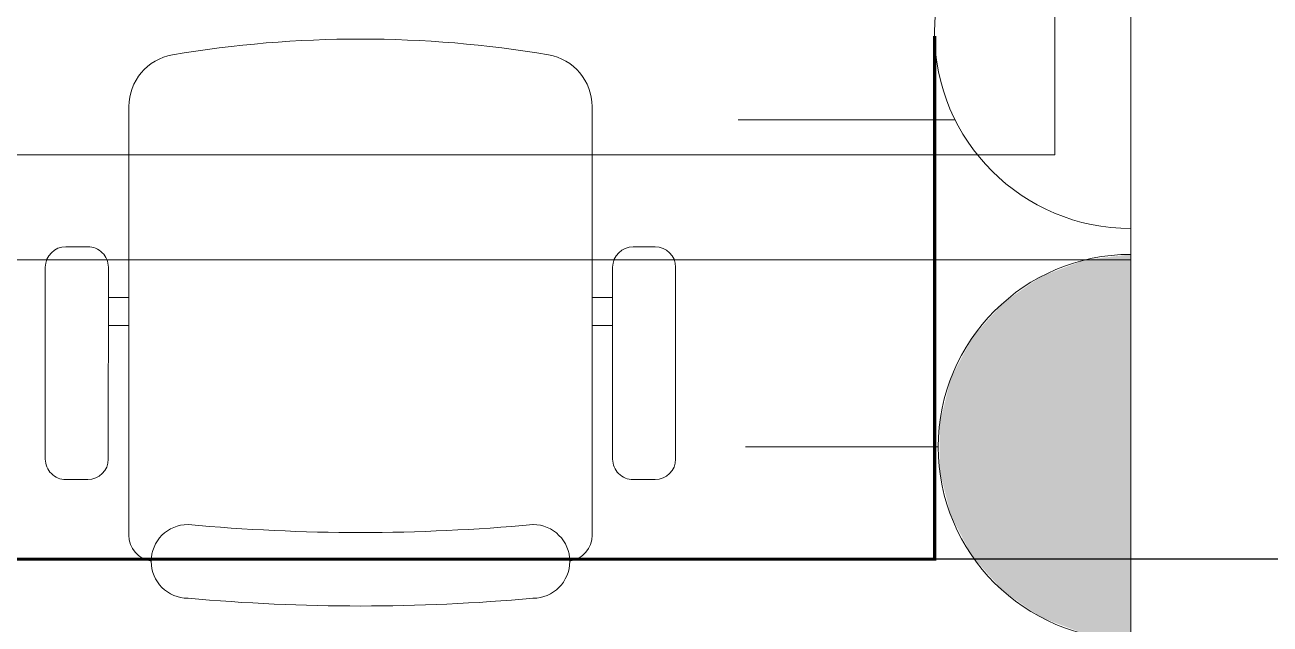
# Model space of a CAD drawing. Header units: metres. Extents: x 75097 to 220695, y -1557923 to -1361206.
# Drawn here: x 105147 to 106333, y -1440900 to -1440329 of the extents above; entities that cross this region are included whole.
import ezdxf

# ---------------------------------------------------------------- set-up
doc = ezdxf.new("R2010")
doc.units = ezdxf.units.M
doc.layers.get('0').update_dxf_attribs({"lineweight": 0})
doc.layers.add('A-100 - Copy$0$axes', color=8, linetype='Continuous')
for name, color, linetype, lineweight in [('A-100 - Copy$0$Medical Equipment and Furniture', 8, 'Continuous', 0), ('A-100 - Copy$0$NEW', 8, 'Continuous', 5), ('A-100 - Copy$0$Walls', 8, 'Continuous', 0)]:
    doc.layers.add(name, color=color, linetype=linetype, lineweight=lineweight)
doc.layers.add('E-POWR', color=7, linetype='Continuous', lineweight=9, true_color=0x4e7e3e)
doc.layers.add('E-PW', color=7, linetype='Continuous', lineweight=9, true_color=0x4e7e3e)

# ---------------------------------------------------------------- blocks, each defined once
blk = doc.blocks.new('GI-041_dwg_E-SKT2-3902840-GI-041')
at = {"layer": 'E-POWR'}
blk.add_line((0.1982, 0), (-0.1982, 0), dxfattribs=at)
at = {"layer": 'E-PW'}
for p, q in [((-0.0879, 0.1765), (-0.0879, 0.3944)), ((0.0878, 0.1766), (0.0878, 0.3944)), ((-0.1466, 0), (0.1466, 0))]:
    blk.add_line(p, q, dxfattribs=at)
blk.add_arc((0, 0), 0.1972, 0.0142, 180.0142, dxfattribs=at)
blk = doc.blocks.new('GI-041_dwg_UPS-E-SKT1-3902843-GI-041')
at = {"layer": 'E-POWR'}
blk.add_hatch(color=256, dxfattribs=at).paths.add_polyline_path([(-0.1987, -0.0005), (0.1987, -0.0005), (0.1929, 0.0471), (0.176, 0.0919), (0.1487, 0.1313), (0.1129, 0.1631), (0.0705, 0.1853), (0.024, 0.1968), (-0.024, 0.1968), (-0.0705, 0.1853), (-0.1129, 0.1631), (-0.1487, 0.1313), (-0.176, 0.0919), (-0.1929, 0.0471)], flags=0)
for p, q in [((0, 0.1983), (0, 0.397)), ((-0.1987, -0.0005), (0.1987, -0.0005)), ((-0.1473, -0.0005), (0.1473, -0.0005))]:
    blk.add_line(p, q, dxfattribs=at)
blk.add_arc((0, -0.0005), 0.1987, 360, 180, dxfattribs=at)
blk = doc.blocks.new('*X81')
for p, q in [((5, 3), (5, 3)), ((5, 3), (5, 3)), ((5, 3), (5, 3)), ((5, 3), (5, 3)), ((5, 3), (5, 3)), ((5, 3), (5, 3)), ((5, 3), (5, 3)), ((5, 3), (5, 3)), ((5, 3), (5, 3)), ((5, 3), (5, 3)), ((5, 3), (5, 3)), ((5, 3), (5, 3)), ((5, 3), (5, 3)), ((5, 3), (5, 3)), ((5, 3), (5, 3)), ((5, 3), (5, 3)), ((5, 3), (5, 3)), ((5, 3), (5, 3)), ((5, 3), (5, 3)), ((5, 3), (5, 3)), ((5, 3), (5, 3)), ((5, 3), (5, 3)), ((5, 3), (5, 3)), ((5, 3), (5, 3)), ((5, 3), (5, 3)), ((5, 3), (5, 3)), ((5, 3), (5, 3)), ((5, 3), (5, 3)), ((5, 3), (5, 3)), ((5, 3), (5, 3)), ((5, 3), (5, 3)), ((5, 3), (5, 3)), ((5, 3), (5, 3)), ((5, 3), (5, 3)), ((5, 3), (5, 3)), ((5, 3), (5, 3)), ((5, 3), (5, 3)), ((5, 3), (5, 3)), ((5, 3), (5, 3)), ((5, 3), (5, 3)), ((5, 3), (5, 3)), ((5, 3), (5, 3)), ((5, 3), (5, 3)), ((5, 3), (5, 3)), ((5, 3), (5, 3)), ((5, 3), (5, 3)), ((5, 3), (5, 3)), ((5, 3), (5, 3)), ((5, 3), (5, 3)), ((5, 3), (5, 3)), ((5, 3), (5, 3)), ((5, 3), (5, 3)), ((5, 3), (5, 3)), ((5, 3), (5, 3)), ((5, 3), (5, 3)), ((5, 3), (5, 3)), ((5, 3), (5, 3)), ((5, 3), (5, 3)), ((5, 3), (5, 3)), ((5, 3), (5, 3)), ((5, 3), (5, 3)), ((5, 3), (5, 3)), ((5, 3), (5, 3)), ((5, 3), (5, 3)), ((5, 3), (5, 3)), ((5, 3), (5, 3)), ((6, 3), (5, 3)), ((5, 3), (5, 3)), ((6, 3), (5, 3)), ((5, 3), (5, 3)), ((6, 3), (5, 3)), ((5, 3), (5, 3)), ((6, 3), (5, 3)), ((5, 3), (5, 3)), ((5, 3), (5, 3)), ((5, 3), (5, 3)), ((5, 3), (5, 3)), ((5, 3), (5, 3)), ((5, 3), (5, 3)), ((5, 3), (5, 3)), ((5, 3), (5, 3)), ((5, 3), (5, 3)), ((5, 3), (5, 3)), ((5, 3), (5, 3)), ((5, 3), (5, 3)), ((5, 3), (5, 3)), ((5, 3), (5, 3)), ((5, 3), (5, 3)), ((5, 3), (5, 3)), ((5, 3), (5, 3)), ((5, 3), (5, 3)), ((5, 3), (5, 3)), ((5, 3), (5, 3)), ((5, 3), (5, 3)), ((5, 3), (5, 3)), ((5, 3), (5, 3)), ((6, 3), (6, 3)), ((6, 3), (6, 3)), ((6, 3), (6, 3)), ((6, 3), (6, 3)), ((6, 3), (6, 3)), ((6, 3), (6, 3)), ((6, 3), (6, 3)), ((6, 3), (6, 3)), ((6, 3), (6, 3)), ((6, 3), (6, 3)), ((6, 3), (6, 3)), ((6, 3), (6, 3)), ((6, 3), (6, 3)), ((6, 3), (6, 3)), ((6, 3), (6, 3)), ((6, 3), (6, 3)), ((6, 3), (6, 3)), ((6, 3), (6, 3)), ((6, 3), (6, 3)), ((6, 3), (6, 3)), ((6, 3), (6, 3)), ((6, 3), (6, 3)), ((6, 3), (6, 3)), ((6, 3), (6, 3)), ((6, 3), (6, 3)), ((6, 3), (6, 3)), ((6, 3), (6, 3)), ((6, 3), (6, 3)), ((6, 3), (6, 3)), ((6, 3), (6, 3)), ((6, 3), (6, 3)), ((6, 3), (6, 3)), ((6, 3), (6, 3)), ((6, 3), (6, 3)), ((6, 3), (6, 3)), ((6, 3), (6, 3)), ((6, 3), (6, 3)), ((6, 3), (6, 3)), ((6, 3), (6, 3)), ((6, 3), (6, 3)), ((6, 3), (6, 3)), ((6, 3), (6, 3)), ((6, 3), (6, 3)), ((6, 3), (6, 3)), ((6, 3), (6, 3)), ((6, 3), (6, 3)), ((6, 3), (6, 3)), ((6, 3), (6, 3)), ((6, 3), (6, 3)), ((6, 3), (6, 3)), ((6, 3), (6, 3)), ((6, 3), (6, 3)), ((6, 3), (6, 3)), ((6, 3), (6, 3)), ((6, 3), (6, 3)), ((6, 3), (6, 3)), ((6, 3), (6, 3)), ((6, 3), (6, 3)), ((6, 3), (6, 3)), ((6, 3), (6, 3)), ((6, 3), (6, 3)), ((6, 3), (6, 3)), ((6, 3), (6, 3)), ((6, 3), (6, 3)), ((6, 3), (6, 3)), ((6, 3), (6, 3)), ((6, 3), (6, 3)), ((6, 3), (6, 3)), ((6, 3), (6, 3)), ((6, 3), (6, 3)), ((6, 3), (6, 3)), ((6, 3), (6, 3)), ((6, 3), (6, 3)), ((6, 3), (6, 3)), ((6, 3), (6, 3)), ((6, 3), (6, 3)), ((6, 3), (6, 3)), ((6, 3), (6, 3)), ((6, 3), (6, 3)), ((6, 3), (6, 3)), ((6, 3), (6, 3)), ((6, 3), (6, 3)), ((6, 3), (6, 3)), ((6, 3), (6, 3)), ((6, 3), (6, 3)), ((6, 3), (6, 3)), ((6, 3), (6, 3)), ((6, 3), (6, 3)), ((6, 3), (6, 3)), ((6, 3), (6, 3)), ((6, 3), (6, 3)), ((6, 3), (6, 3)), ((6, 3), (6, 3)), ((6, 3), (6, 3)), ((6, 3), (6, 3)), ((6, 3), (6, 3)), ((6, 3), (6, 3)), ((6, 3), (6, 3)), ((6, 3), (6, 3)), ((6, 3), (6, 3)), ((6, 3), (6, 3)), ((6, 3), (6, 3)), ((6, 3), (6, 3)), ((6, 3), (6, 3)), ((6, 3), (6, 3)), ((6, 3), (6, 3)), ((6, 3), (6, 3)), ((6, 3), (6, 3)), ((6, 3), (6, 3)), ((6, 3), (6, 3)), ((6, 3), (6, 3)), ((6, 3), (6, 3)), ((6, 3), (6, 3)), ((6, 3), (6, 3)), ((6, 3), (6, 3)), ((6, 3), (6, 3)), ((6, 3), (6, 3)), ((6, 3), (6, 3)), ((6, 3), (6, 3)), ((6, 3), (6, 3)), ((6, 3), (6, 3)), ((6, 3), (6, 3)), ((6, 3), (6, 3)), ((6, 3), (6, 3)), ((6, 3), (6, 3)), ((6, 3), (6, 3)), ((6, 3), (6, 3)), ((6, 3), (6, 3)), ((6, 3), (6, 3)), ((6, 3), (6, 3)), ((6, 3), (6, 3)), ((6, 3), (6, 3)), ((6, 3), (6, 3)), ((6, 3), (6, 3)), ((6, 3), (6, 3)), ((6, 3), (6, 3)), ((6, 3), (6, 3)), ((6, 3), (6, 3)), ((6, 3), (6, 3)), ((6, 3), (6, 3)), ((6, 3), (6, 3)), ((6, 3), (6, 3)), ((6, 3), (6, 3)), ((6, 3), (6, 3)), ((6, 3), (6, 3)), ((6, 3), (6, 3)), ((6, 3), (6, 3)), ((6, 3), (6, 3)), ((6, 3), (6, 3)), ((6, 3), (6, 3)), ((6, 3), (6, 3)), ((6, 3), (6, 3)), ((6, 3), (6, 3)), ((6, 3), (6, 3)), ((6, 3), (6, 3)), ((6, 3), (6, 3)), ((6, 3), (6, 3)), ((6, 3), (6, 3)), ((6, 3), (6, 3)), ((6, 3), (6, 3)), ((6, 3), (6, 3)), ((6, 3), (6, 3)), ((6, 3), (6, 3)), ((6, 3), (6, 3)), ((6, 3), (6, 3)), ((6, 3), (6, 3)), ((6, 3), (6, 3)), ((6, 3), (6, 3)), ((6, 3), (6, 3)), ((6, 3), (6, 3)), ((6, 3), (6, 3)), ((6, 3), (6, 3)), ((6, 3), (6, 3)), ((6, 3), (6, 3)), ((6, 3), (6, 3)), ((6, 3), (6, 3)), ((6, 3), (6, 3)), ((6, 3), (6, 3)), ((6, 3), (6, 3)), ((6, 3), (6, 3)), ((6, 3), (6, 3)), ((6, 3), (6, 3)), ((6, 3), (6, 3)), ((6, 3), (6, 3)), ((6, 3), (6, 3)), ((6, 3), (6, 3)), ((6, 3), (6, 3)), ((6, 3), (6, 3)), ((6, 3), (6, 3)), ((6, 3), (6, 3)), ((6, 3), (6, 3)), ((6, 3), (6, 3)), ((6, 3), (6, 3)), ((6, 3), (6, 3)), ((6, 3), (6, 3)), ((6, 3), (6, 3)), ((6, 3), (6, 3)), ((6, 3), (6, 3)), ((6, 3), (6, 3)), ((6, 3), (6, 3)), ((6, 3), (6, 3)), ((6, 3), (6, 3)), ((6, 3), (6, 3)), ((6, 3), (6, 3)), ((6, 3), (5, 3)), ((6, 3), (5, 3)), ((6, 3), (5, 3)), ((6, 3), (5, 3)), ((6, 3), (5, 3)), ((6, 3), (6, 3)), ((6, 3), (6, 3)), ((6, 3), (6, 3)), ((6, 3), (6, 3)), ((6, 3), (6, 3)), ((6, 3), (6, 3)), ((6, 3), (6, 3)), ((6, 3), (6, 3)), ((6, 3), (6, 3)), ((6, 3), (6, 3)), ((6, 3), (6, 3)), ((6, 3), (6, 3)), ((6, 3), (6, 3)), ((6, 3), (6, 3)), ((6, 3), (6, 3)), ((6, 3), (6, 3)), ((6, 3), (6, 3)), ((6, 3), (6, 3)), ((6, 3), (6, 3)), ((6, 3), (6, 3)), ((6, 3), (6, 3)), ((6, 3), (6, 3)), ((6, 3), (6, 3)), ((6, 3), (6, 3)), ((6, 3), (6, 3)), ((6, 3), (6, 3)), ((6, 3), (6, 3)), ((6, 3), (6, 3)), ((6, 3), (6, 3)), ((6, 3), (6, 3)), ((6, 3), (6, 3)), ((6, 3), (6, 3)), ((6, 3), (6, 3)), ((6, 3), (6, 3)), ((6, 3), (6, 3)), ((6, 3), (6, 3)), ((6, 3), (6, 3)), ((6, 3), (6, 3)), ((6, 3), (6, 3)), ((6, 3), (6, 3)), ((6, 3), (6, 3)), ((6, 3), (6, 3)), ((6, 3), (6, 3)), ((6, 3), (6, 3)), ((6, 3), (6, 3)), ((6, 3), (6, 3)), ((6, 3), (6, 3)), ((6, 3), (6, 3)), ((6, 3), (6, 3)), ((6, 3), (6, 3)), ((6, 3), (6, 3)), ((6, 3), (6, 3)), ((6, 3), (6, 3)), ((6, 3), (6, 3)), ((6, 3), (6, 3)), ((6, 3), (6, 3)), ((6, 3), (6, 3)), ((6, 3), (6, 3)), ((6, 3), (6, 3)), ((6, 3), (6, 3)), ((6, 3), (6, 3)), ((6, 3), (6, 3)), ((6, 3), (6, 3)), ((6, 3), (6, 3)), ((6, 3), (6, 3)), ((6, 3), (6, 3)), ((6, 3), (6, 3)), ((6, 3), (6, 3)), ((6, 3), (6, 3)), ((6, 3), (6, 3)), ((6, 3), (6, 3)), ((6, 3), (6, 3)), ((6, 3), (6, 3)), ((6, 3), (6, 3)), ((6, 3), (6, 3)), ((6, 3), (6, 3)), ((6, 3), (6, 3)), ((6, 3), (6, 3)), ((6, 3), (6, 3)), ((6, 3), (6, 3)), ((6, 3), (6, 3)), ((6, 3), (6, 3)), ((6, 3), (6, 3)), ((6, 3), (6, 3)), ((6, 3), (6, 3)), ((6, 3), (6, 3)), ((6, 3), (6, 3)), ((6, 3), (6, 3)), ((6, 3), (6, 3)), ((6, 3), (6, 3)), ((6, 3), (6, 3)), ((6, 3), (6, 3)), ((6, 3), (6, 3)), ((6, 3), (6, 3)), ((6, 3), (6, 3)), ((6, 3), (6, 3)), ((6, 3), (6, 3)), ((6, 3), (6, 3)), ((6, 3), (6, 3)), ((6, 3), (6, 3)), ((6, 3), (6, 3)), ((6, 3), (6, 3)), ((6, 3), (6, 3)), ((6, 3), (6, 3)), ((6, 3), (6, 3)), ((6, 3), (6, 3)), ((6, 3), (6, 3)), ((6, 3), (6, 3)), ((6, 3), (6, 3)), ((6, 3), (6, 3)), ((6, 3), (6, 3)), ((6, 3), (6, 3)), ((6, 3), (6, 3)), ((6, 3), (6, 3)), ((6, 3), (6, 3)), ((6, 3), (6, 3)), ((6, 3), (6, 3)), ((6, 3), (6, 3)), ((6, 3), (6, 3)), ((6, 3), (6, 3)), ((6, 3), (6, 3)), ((6, 3), (6, 3)), ((6, 3), (6, 3)), ((6, 3), (6, 3)), ((6, 3), (6, 3)), ((6, 3), (6, 3)), ((6, 3), (6, 3)), ((6, 3), (6, 3)), ((6, 3), (6, 3)), ((6, 3), (6, 3)), ((6, 3), (6, 3)), ((6, 3), (6, 3)), ((6, 3), (6, 3)), ((6, 3), (6, 3)), ((6, 3), (6, 3)), ((6, 3), (6, 3)), ((6, 3), (6, 3)), ((6, 3), (6, 3)), ((6, 3), (6, 3)), ((6, 3), (6, 3)), ((6, 3), (6, 3)), ((6, 3), (6, 3)), ((6, 3), (6, 3)), ((6, 3), (6, 3)), ((6, 3), (6, 3)), ((6, 3), (6, 3)), ((6, 3), (6, 3)), ((6, 3), (6, 3)), ((6, 3), (6, 3)), ((6, 3), (6, 3)), ((6, 3), (6, 3)), ((6, 3), (6, 3)), ((6, 3), (6, 3)), ((6, 3), (6, 3)), ((6, 3), (6, 3)), ((6, 3), (6, 3)), ((6, 3), (6, 3)), ((6, 3), (6, 3)), ((6, 3), (6, 3)), ((6, 3), (6, 3)), ((6, 3), (6, 3)), ((6, 3), (6, 3)), ((6, 3), (6, 3)), ((6, 3), (6, 3)), ((6, 3), (6, 3)), ((6, 3), (6, 3)), ((6, 3), (6, 3)), ((6, 3), (6, 3)), ((6, 3), (6, 3)), ((6, 3), (6, 3)), ((6, 3), (6, 3)), ((6, 3), (6, 3)), ((6, 3), (6, 3)), ((6, 3), (6, 3)), ((6, 3), (6, 3)), ((6, 3), (6, 3)), ((6, 3), (6, 3)), ((6, 3), (6, 3)), ((6, 3), (6, 3)), ((6, 3), (6, 3)), ((6, 3), (6, 3)), ((6, 3), (6, 3)), ((6, 3), (6, 3)), ((6, 3), (6, 3)), ((6, 3), (6, 3)), ((6, 3), (6, 3)), ((6, 3), (6, 3)), ((6, 3), (6, 3)), ((6, 3), (6, 3)), ((6, 3), (6, 3)), ((6, 3), (6, 3)), ((6, 3), (6, 3)), ((6, 3), (6, 3)), ((6, 3), (6, 3)), ((6, 3), (6, 3)), ((6, 3), (6, 3)), ((6, 3), (6, 3)), ((6, 3), (6, 3)), ((6, 3), (6, 3)), ((6, 3), (6, 3)), ((6, 3), (6, 3)), ((6, 3), (6, 3)), ((6, 3), (6, 3)), ((6, 3), (6, 3)), ((6, 3), (6, 3)), ((6, 3), (6, 3)), ((6, 3), (6, 3)), ((6, 3), (6, 3)), ((6, 3), (6, 3)), ((6, 3), (6, 3)), ((6, 3), (6, 3)), ((6, 3), (6, 3)), ((6, 3), (6, 3)), ((6, 3), (6, 3)), ((6, 3), (6, 3)), ((6, 3), (6, 3)), ((6, 3), (6, 3)), ((6, 3), (6, 3)), ((6, 3), (6, 3)), ((6, 3), (6, 3)), ((6, 3), (6, 3)), ((6, 3), (6, 3)), ((6, 3), (6, 3)), ((6, 3), (6, 3)), ((6, 3), (6, 3)), ((6, 3), (6, 3)), ((6, 3), (6, 3)), ((6, 3), (6, 3)), ((6, 3), (6, 3)), ((6, 3), (6, 3)), ((6, 3), (6, 3)), ((6, 3), (6, 3)), ((6, 3), (6, 3)), ((6, 3), (6, 3)), ((6, 3), (6, 3)), ((6, 3), (6, 3)), ((6, 3), (6, 3)), ((6, 3), (6, 3)), ((6, 3), (6, 3)), ((6, 3), (6, 3)), ((6, 3), (6, 3)), ((6, 3), (6, 3)), ((6, 3), (6, 3)), ((6, 3), (6, 3)), ((6, 3), (6, 3)), ((6, 3), (6, 3)), ((6, 3), (6, 3)), ((6, 3), (6, 3)), ((6, 3), (6, 3)), ((6, 3), (6, 3)), ((6, 3), (6, 3)), ((6, 3), (6, 3)), ((6, 3), (6, 3)), ((6, 3), (6, 3)), ((6, 3), (6, 3)), ((6, 3), (6, 3)), ((6, 3), (6, 3)), ((6, 3), (6, 3)), ((6, 3), (6, 3)), ((6, 3), (6, 3)), ((6, 3), (6, 3)), ((6, 3), (6, 3)), ((6, 3), (6, 3)), ((6, 3), (6, 3)), ((6, 3), (6, 3)), ((6, 3), (6, 3)), ((6, 3), (6, 3)), ((6, 3), (6, 3)), ((6, 3), (6, 3)), ((6, 3), (6, 3)), ((6, 3), (6, 3)), ((6, 3), (6, 3)), ((6, 3), (6, 3)), ((6, 3), (6, 3)), ((6, 3), (6, 3)), ((6, 3), (6, 3)), ((6, 3), (6, 3)), ((6, 3), (6, 3)), ((6, 3), (6, 3)), ((6, 3), (6, 3)), ((6, 3), (6, 3)), ((6, 3), (6, 3)), ((6, 3), (6, 3)), ((6, 3), (6, 3)), ((6, 3), (6, 3)), ((6, 3), (6, 3)), ((6, 3), (6, 3)), ((6, 3), (6, 3)), ((6, 3), (6, 3)), ((6, 3), (6, 3)), ((6, 3), (6, 3)), ((6, 3), (6, 3)), ((6, 3), (6, 3)), ((6, 3), (6, 3)), ((6, 3), (6, 3)), ((6, 3), (6, 3)), ((6, 3), (6, 3)), ((6, 3), (6, 3)), ((6, 3), (6, 3)), ((6, 3), (6, 3)), ((6, 3), (6, 3)), ((6, 3), (6, 3)), ((6, 3), (6, 3)), ((6, 3), (6, 3)), ((6, 3), (6, 3)), ((6, 3), (6, 3)), ((6, 3), (6, 3)), ((6, 3), (6, 3)), ((6, 3), (6, 3)), ((6, 3), (6, 3)), ((6, 3), (6, 3)), ((6, 3), (6, 3)), ((6, 3), (6, 3)), ((6, 3), (6, 3)), ((6, 3), (6, 3)), ((6, 3), (6, 3)), ((6, 3), (6, 3))]:
    blk.add_line(p, q)
blk = doc.blocks.new('*X82')
for p, q in [((13, 1), (13, 1)), ((13, 1), (13, 1)), ((13, 1), (13, 1)), ((13, 1), (13, 1)), ((13, 1), (13, 1)), ((13, 1), (13, 1)), ((13, 1), (13, 1)), ((13, 1), (13, 1)), ((13, 1), (13, 1)), ((13, 1), (13, 1)), ((13, 1), (13, 1)), ((13, 1), (13, 1)), ((13, 1), (13, 1)), ((13, 1), (13, 1)), ((13, 1), (13, 1)), ((13, 1), (14, 1)), ((13, 1), (14, 1)), ((13, 1), (14, 1)), ((13, 1), (13, 1)), ((13, 1), (13, 1)), ((13, 1), (13, 1)), ((13, 1), (13, 1)), ((13, 1), (13, 1)), ((13, 1), (13, 1)), ((13, 1), (13, 1)), ((13, 1), (13, 1)), ((13, 1), (13, 1)), ((13, 1), (13, 1)), ((13, 1), (13, 1)), ((13, 1), (13, 1)), ((13, 1), (13, 1)), ((13, 1), (13, 1)), ((13, 1), (13, 1)), ((13, 1), (13, 1)), ((13, 1), (13, 1)), ((13, 1), (13, 1)), ((13, 1), (13, 1)), ((13, 1), (13, 1)), ((13, 1), (13, 1)), ((13, 1), (13, 1)), ((13, 1), (13, 1)), ((13, 1), (13, 1)), ((13, 1), (13, 1)), ((13, 1), (13, 1)), ((13, 1), (13, 1)), ((13, 1), (13, 1)), ((13, 1), (13, 1)), ((13, 1), (13, 1)), ((13, 1), (13, 1)), ((13, 1), (13, 1)), ((13, 1), (13, 1)), ((13, 1), (13, 1)), ((13, 1), (13, 1)), ((13, 1), (13, 1)), ((13, 1), (13, 1)), ((13, 1), (13, 1)), ((13, 1), (13, 1)), ((13, 1), (13, 1)), ((13, 1), (13, 1)), ((13, 1), (13, 1)), ((13, 1), (13, 1)), ((13, 1), (13, 1)), ((13, 1), (13, 1)), ((13, 1), (13, 1)), ((13, 1), (13, 1)), ((13, 1), (13, 1)), ((13, 1), (13, 1)), ((13, 1), (13, 1)), ((13, 1), (13, 1)), ((13, 1), (13, 1)), ((13, 1), (13, 1)), ((13, 1), (13, 1)), ((13, 1), (13, 1)), ((13, 1), (13, 1)), ((13, 1), (13, 1)), ((13, 1), (13, 1)), ((13, 1), (13, 1)), ((13, 1), (13, 1)), ((13, 1), (13, 1)), ((13, 1), (13, 1)), ((13, 1), (13, 1)), ((13, 1), (13, 1)), ((13, 1), (13, 1)), ((13, 1), (13, 1)), ((13, 1), (13, 1)), ((13, 1), (13, 1)), ((13, 1), (13, 1)), ((13, 1), (13, 1)), ((13, 1), (13, 1)), ((13, 1), (13, 1)), ((13, 1), (13, 1)), ((13, 1), (13, 1)), ((13, 1), (13, 1)), ((13, 1), (13, 1)), ((13, 1), (13, 1)), ((13, 1), (13, 1)), ((13, 1), (13, 1)), ((13, 1), (13, 1)), ((13, 1), (13, 1)), ((13, 1), (13, 1)), ((13, 1), (13, 1)), ((13, 1), (13, 1)), ((13, 1), (13, 1)), ((13, 1), (13, 1)), ((13, 1), (13, 1)), ((13, 1), (13, 1)), ((13, 1), (13, 1)), ((13, 1), (13, 1)), ((13, 1), (13, 1)), ((13, 1), (13, 1)), ((13, 1), (13, 1)), ((13, 1), (13, 1)), ((13, 1), (13, 1)), ((13, 1), (13, 1)), ((13, 1), (13, 1)), ((13, 1), (13, 1)), ((13, 1), (13, 1)), ((13, 1), (13, 1)), ((13, 1), (13, 1)), ((13, 1), (13, 1)), ((13, 1), (13, 1)), ((13, 1), (13, 1)), ((13, 1), (13, 1)), ((13, 1), (14, 1)), ((13, 0), (13, 0)), ((13, 0), (13, 0)), ((13, 0), (13, 0)), ((13, 0), (13, 0)), ((13, 0), (13, 0)), ((13, 0), (13, 0)), ((13, 0), (13, 0)), ((13, 0), (13, 0)), ((13, 0), (13, 0)), ((13, 0), (13, 0)), ((13, 0), (13, 0)), ((13, 0), (13, 0)), ((13, 0), (13, 0)), ((13, 0), (13, 0)), ((13, 0), (13, 0)), ((13, 0), (13, 0)), ((13, 0), (13, 0)), ((13, 0), (13, 0)), ((13, 0), (13, 0)), ((13, 0), (13, 0)), ((13, 0), (13, 0)), ((13, 0), (13, 0)), ((13, 0), (13, 0)), ((13, 0), (13, 0)), ((13, 0), (13, 0)), ((13, 0), (13, 0)), ((13, 0), (13, 0)), ((13, 0), (13, 0)), ((13, 0), (13, 0)), ((13, 0), (13, 0)), ((13, 0), (13, 0)), ((13, 0), (13, 0)), ((13, 0), (13, 0)), ((13, 0), (13, 0)), ((13, 0), (13, 0)), ((13, 0), (13, 0)), ((13, 0), (13, 0)), ((13, 0), (13, 0)), ((13, 0), (13, 0)), ((13, 0), (13, 0)), ((13, 0), (13, 0)), ((13, 0), (13, 0)), ((13, 0), (13, 0)), ((13, 0), (13, 0)), ((13, 0), (13, 0)), ((13, 0), (13, 0)), ((13, 0), (13, 0)), ((13, 0), (13, 0)), ((13, 0), (14, 0)), ((13, 0), (14, 0)), ((13, 0), (13, 0)), ((13, 0), (14, 0)), ((14, 1), (14, 1)), ((14, 1), (14, 1)), ((14, 1), (14, 1)), ((14, 1), (14, 1)), ((14, 1), (14, 1)), ((14, 1), (14, 1)), ((14, 1), (14, 1)), ((14, 1), (14, 1)), ((14, 1), (14, 1)), ((14, 1), (14, 1)), ((14, 1), (14, 1)), ((14, 1), (14, 1)), ((14, 1), (14, 1)), ((14, 1), (14, 1)), ((14, 1), (14, 1)), ((14, 1), (14, 1)), ((14, 1), (14, 1)), ((14, 1), (14, 1)), ((14, 1), (14, 1)), ((14, 1), (14, 1)), ((14, 1), (14, 1)), ((14, 1), (14, 1)), ((14, 1), (14, 1)), ((14, 1), (14, 1)), ((14, 1), (14, 1)), ((14, 1), (14, 1)), ((14, 1), (14, 1)), ((14, 1), (14, 1)), ((14, 1), (14, 1)), ((14, 1), (14, 1)), ((14, 1), (14, 1)), ((14, 1), (14, 1)), ((14, 1), (14, 1)), ((14, 1), (14, 1)), ((14, 1), (14, 1)), ((14, 1), (14, 1)), ((14, 1), (14, 1)), ((14, 1), (14, 1)), ((14, 1), (14, 1)), ((14, 1), (14, 1)), ((14, 1), (14, 1)), ((14, 1), (14, 1)), ((14, 1), (14, 1)), ((14, 1), (14, 1)), ((14, 1), (14, 1)), ((14, 1), (14, 1)), ((14, 1), (14, 1)), ((14, 1), (14, 1)), ((14, 1), (14, 1)), ((14, 1), (14, 1)), ((14, 1), (14, 1)), ((14, 1), (14, 1)), ((14, 1), (14, 1)), ((14, 1), (14, 1)), ((14, 1), (14, 1)), ((14, 1), (14, 1)), ((14, 1), (14, 1)), ((14, 1), (14, 1)), ((14, 1), (14, 1)), ((14, 1), (14, 1)), ((14, 1), (14, 1)), ((14, 1), (14, 1)), ((14, 1), (14, 1)), ((14, 1), (14, 1)), ((14, 1), (14, 1)), ((14, 1), (14, 1)), ((14, 1), (14, 1)), ((14, 1), (14, 1)), ((14, 1), (14, 1)), ((14, 1), (14, 1)), ((14, 1), (14, 1)), ((14, 1), (14, 1)), ((14, 1), (14, 1)), ((14, 1), (14, 1)), ((14, 1), (14, 1)), ((14, 1), (14, 1)), ((14, 1), (14, 1)), ((14, 1), (14, 1)), ((14, 1), (14, 1)), ((14, 1), (14, 1)), ((14, 1), (14, 1)), ((14, 1), (14, 1)), ((14, 1), (14, 1)), ((14, 1), (14, 1)), ((14, 1), (14, 1)), ((14, 1), (14, 1)), ((14, 1), (14, 1)), ((14, 1), (14, 1)), ((14, 1), (14, 1)), ((14, 1), (14, 1)), ((14, 1), (14, 1)), ((14, 1), (14, 1)), ((14, 1), (14, 1)), ((14, 1), (14, 1)), ((14, 0), (14, 0)), ((14, 0), (14, 0)), ((14, 0), (14, 0)), ((14, 0), (14, 0)), ((14, 0), (14, 0)), ((14, 0), (14, 0)), ((14, 0), (14, 0)), ((14, 0), (14, 0)), ((14, 0), (14, 0)), ((14, 0), (14, 0)), ((14, 0), (14, 0)), ((14, 0), (14, 0)), ((14, 0), (14, 0)), ((14, 0), (14, 0)), ((14, 0), (14, 0)), ((14, 0), (14, 0)), ((14, 0), (14, 0)), ((14, 0), (14, 0)), ((14, 0), (14, 0)), ((14, 0), (14, 0)), ((14, 0), (14, 0)), ((14, 0), (14, 0)), ((14, 0), (14, 0)), ((14, 0), (14, 0)), ((14, 0), (14, 0)), ((14, 0), (14, 0)), ((14, 0), (14, 0)), ((14, 0), (14, 0)), ((14, 0), (14, 0)), ((14, 0), (14, 0)), ((14, 0), (14, 0)), ((14, 0), (14, 0)), ((14, 0), (14, 0)), ((14, 0), (14, 0)), ((14, 0), (14, 0)), ((14, 0), (14, 0)), ((14, 0), (14, 0)), ((14, 0), (14, 0)), ((14, 0), (14, 0)), ((14, 0), (14, 0)), ((14, 0), (14, 0)), ((14, 0), (14, 0)), ((14, 0), (14, 0)), ((14, 0), (14, 0)), ((14, 0), (14, 0)), ((14, 0), (14, 0)), ((14, 0), (14, 0)), ((14, 0), (14, 0)), ((13, 0), (13, 0)), ((13, 0), (14, 0)), ((13, 0), (13, 0)), ((13, 0), (14, 0)), ((13, 0), (13, 0)), ((13, 0), (14, 0)), ((13, 0), (13, 0)), ((13, 0), (13, 0)), ((13, 0), (13, 0)), ((13, 0), (13, 0)), ((13, 0), (14, 0)), ((13, 0), (13, 0)), ((13, 0), (14, 0)), ((13, 0), (13, 0)), ((13, 0), (14, 0)), ((13, 0), (13, 0)), ((13, 0), (14, 0)), ((13, 0), (13, 0)), ((13, 0), (14, 0)), ((13, 0), (13, 0)), ((13, 0), (14, 0)), ((13, 0), (13, 0)), ((13, 0), (14, 0)), ((13, 0), (13, 0)), ((13, 0), (13, 0)), ((13, 0), (13, 0)), ((13, 0), (14, 0)), ((13, 0), (13, 0)), ((13, 0), (14, 0)), ((13, 0), (13, 0)), ((13, 0), (14, 0)), ((13, 0), (13, 0)), ((13, 0), (14, 0)), ((13, 0), (13, 0)), ((13, 0), (13, 0)), ((13, 0), (13, 0)), ((13, 0), (13, 0)), ((13, 0), (13, 0)), ((13, 0), (13, 0)), ((13, 0), (13, 0)), ((13, 0), (13, 0)), ((13, 0), (13, 0)), ((13, 0), (13, 0)), ((13, 0), (13, 0)), ((13, 0), (13, 0)), ((13, 0), (13, 0)), ((13, 0), (13, 0)), ((13, 0), (13, 0)), ((13, 0), (13, 0)), ((13, 0), (13, 0)), ((13, 0), (13, 0)), ((13, 0), (13, 0)), ((13, 0), (13, 0)), ((13, 0), (13, 0)), ((13, 0), (13, 0)), ((13, 0), (13, 0)), ((13, 0), (13, 0)), ((13, 0), (13, 0)), ((13, 0), (13, 0)), ((13, 0), (13, 0)), ((13, 0), (13, 0)), ((13, 0), (13, 0)), ((13, 0), (13, 0)), ((13, 0), (13, 0)), ((13, -1), (13, -1)), ((13, -1), (13, -1)), ((13, -1), (13, -1)), ((13, -1), (13, -1)), ((13, -1), (13, -1)), ((13, -1), (14, -1)), ((13, -1), (13, -1)), ((14, 0), (14, 0)), ((14, 0), (14, 0)), ((14, 0), (14, 0)), ((14, 0), (14, 0)), ((14, 0), (14, 0)), ((14, 0), (14, 0)), ((14, 0), (14, 0)), ((14, 0), (14, 0)), ((14, 0), (14, 0)), ((14, 0), (14, 0)), ((14, 0), (14, 0)), ((14, 0), (14, 0)), ((14, 0), (14, 0)), ((14, 0), (14, 0)), ((14, 0), (14, 0)), ((13, 0), (14, 0)), ((14, 0), (14, 0)), ((14, 0), (14, 0)), ((14, 0), (14, 0)), ((14, 0), (14, 0)), ((14, 0), (14, 0)), ((14, 0), (14, 0)), ((14, 0), (14, 0)), ((14, 0), (14, 0)), ((14, 0), (14, 0)), ((14, 0), (14, 0)), ((14, 0), (14, 0)), ((14, 0), (14, 0)), ((14, 0), (14, 0)), ((14, 0), (14, 0)), ((14, 0), (14, 0)), ((14, 0), (14, 0)), ((14, 0), (14, 0)), ((14, 0), (14, 0)), ((14, 0), (14, 0)), ((14, 0), (14, 0)), ((14, 0), (14, 0)), ((14, 0), (14, 0)), ((14, 0), (14, 0)), ((14, 0), (14, 0)), ((14, 0), (14, 0)), ((14, 0), (14, 0)), ((14, 0), (14, 0)), ((14, 0), (14, 0)), ((14, 0), (14, 0)), ((14, 0), (14, 0)), ((14, 0), (14, 0)), ((14, 0), (14, 0)), ((14, 0), (14, 0)), ((14, 0), (14, 0)), ((14, -1), (14, -1)), ((14, -1), (14, -1)), ((14, -1), (14, -1)), ((14, -1), (14, -1)), ((14, -1), (14, -1))]:
    blk.add_line(p, q)
blk = doc.blocks.new('A-100 - Copy$0$GF21018-P')
for p, q in [((-0.2207, 0.4756), (-0.2207, 0.0675)), ((0.2205, 0.4756), (0.2205, 0.0675)), ((-0.2806, 0.3422), (-0.2598, 0.3422)), ((0.2596, 0.3422), (0.2804, 0.3422)), ((-0.3002, 0.3226), (-0.3002, 0.14)), ((-0.2402, 0.3226), (-0.2402, 0.14)), ((0.24, 0.3226), (0.24, 0.14)), ((0.3, 0.3226), (0.3, 0.14)), ((-0.2402, 0.2937), (-0.2207, 0.2937)), ((0.2205, 0.2937), (0.24, 0.2937)), ((-0.2402, 0.2671), (-0.2207, 0.2671)), ((0.2205, 0.2671), (0.24, 0.2671)), ((-0.2806, 0.1204), (-0.2598, 0.1204)), ((0.2596, 0.1204), (0.2804, 0.1204))]:
    blk.add_line(p, q)
for points in [[(0.24, 0.2937), (0.24, 0.2937), (0.24, 0.2937), (0.24, 0.2937), (0.24, 0.2937), (0.24, 0.2937), (0.24, 0.2937), (0.24, 0.2937), (0.24, 0.2937), (0.24, 0.2937), (0.24, 0.2937), (0.24, 0.2937), (0.24, 0.2937), (0.24, 0.2937), (0.24, 0.2937), (0.24, 0.2937), (0.24, 0.2937), (0.24, 0.2937), (0.24, 0.2937), (0.24, 0.2937), (0.24, 0.2937), (0.24, 0.2937), (0.24, 0.2937), (0.24, 0.2937), (0.24, 0.2937), (0.24, 0.2937), (0.24, 0.2937), (0.24, 0.2937), (0.24, 0.2937), (0.24, 0.2937), (0.24, 0.2937), (0.24, 0.2937), (0.24, 0.2937), (0.24, 0.2937), (0.24, 0.2937), (0.24, 0.2937), (0.24, 0.2937), (0.24, 0.2937), (0.24, 0.2937), (0.24, 0.2937), (0.24, 0.2937), (0.24, 0.2937), (0.24, 0.2937), (0.24, 0.2937), (0.24, 0.2937), (0.24, 0.2937), (0.24, 0.2937), (0.24, 0.2937), (0.24, 0.2937), (0.24, 0.2937), (0.24, 0.2937), (0.24, 0.2937), (0.24, 0.2937), (0.24, 0.2937), (0.24, 0.2937), (0.24, 0.2937), (0.24, 0.2937), (0.24, 0.2937), (0.24, 0.2937), (0.24, 0.2937), (0.24, 0.2937), (0.24, 0.2937), (0.24, 0.2937), (0.24, 0.2937), (0.24, 0.2937), (0.24, 0.2937), (0.24, 0.2937), (0.24, 0.2937), (0.24, 0.2937), (0.24, 0.2937), (0.24, 0.2937), (0.24, 0.2937), (0.24, 0.2937), (0.24, 0.2937), (0.24, 0.2937), (0.24, 0.2937), (0.24, 0.2937), (0.24, 0.2937), (0.24, 0.2937), (0.24, 0.2937), (0.24, 0.2937), (0.24, 0.2937), (0.24, 0.2937), (0.24, 0.2937), (0.24, 0.2937), (0.24, 0.2937), (0.24, 0.2937), (0.24, 0.2937), (0.24, 0.2937), (0.24, 0.2937), (0.24, 0.2937), (0.24, 0.2937), (0.24, 0.2937), (0.24, 0.2937), (0.24, 0.2937), (0.24, 0.2937), (0.24, 0.2937), (0.24, 0.2937), (0.24, 0.2937), (0.24, 0.2937), (0.24, 0.2937), (0.24, 0.2937), (0.24, 0.2937), (0.24, 0.2937), (0.24, 0.2937), (0.24, 0.2937), (0.24, 0.2937), (0.24, 0.2937), (0.24, 0.2937), (0.24, 0.2937), (0.24, 0.2937), (0.24, 0.2937), (0.24, 0.2937), (0.24, 0.2937), (0.24, 0.2937), (0.24, 0.2937), (0.24, 0.2937), (0.24, 0.2937), (0.24, 0.2937), (0.24, 0.2937), (0.24, 0.2937), (0.24, 0.2937), (0.24, 0.2937), (0.24, 0.2937), (0.24, 0.2937), (0.24, 0.2937), (0.24, 0.2937), (0.24, 0.2937), (0.24, 0.2937), (0.24, 0.2937), (0.24, 0.2937), (0.24, 0.2937), (0.24, 0.2937), (0.24, 0.2937), (0.24, 0.2937), (0.24, 0.2937), (0.24, 0.2937), (0.24, 0.2937), (0.24, 0.2937), (0.24, 0.2937), (0.24, 0.2937), (0.24, 0.2937), (0.24, 0.2937), (0.24, 0.2937), (0.24, 0.2937), (0.24, 0.2937), (0.24, 0.2937), (0.24, 0.2937), (0.24, 0.2937), (0.24, 0.2937), (0.24, 0.2937), (0.24, 0.2937), (0.24, 0.2937), (0.24, 0.2937), (0.24, 0.2937), (0.24, 0.2937), (0.24, 0.2937), (0.24, 0.2937), (0.24, 0.2937), (0.24, 0.2937), (0.24, 0.2937), (0.24, 0.2937), (0.24, 0.2937), (0.24, 0.2937), (0.24, 0.2937), (0.24, 0.2937), (0.24, 0.2937), (0.24, 0.2937), (0.24, 0.2937), (0.24, 0.2937), (0.24, 0.2937), (0.24, 0.2937), (0.24, 0.2937), (0.24, 0.2937), (0.24, 0.2937), (0.24, 0.2937), (0.24, 0.2937), (0.24, 0.2937), (0.24, 0.2937), (0.24, 0.2937), (0.24, 0.2937), (0.24, 0.2937), (0.24, 0.2937), (0.24, 0.2937), (0.24, 0.2937), (0.24, 0.2937), (0.24, 0.2937), (0.24, 0.2937), (0.24, 0.2937), (0.24, 0.2937), (0.24, 0.2937), (0.24, 0.2937), (0.24, 0.2937), (0.24, 0.2937), (0.24, 0.2937), (0.24, 0.2937), (0.24, 0.2937), (0.24, 0.2937), (0.24, 0.2937), (0.24, 0.2937), (0.24, 0.2937), (0.24, 0.2937), (0.24, 0.2937), (0.24, 0.2937), (0.24, 0.2937), (0.24, 0.2937), (0.24, 0.2937), (0.24, 0.2937), (0.24, 0.2937), (0.24, 0.2937), (0.24, 0.2937), (0.24, 0.2937), (0.24, 0.2937), (0.24, 0.2937), (0.24, 0.2937), (0.24, 0.2937), (0.24, 0.2937), (0.24, 0.2937), (0.24, 0.2937), (0.24, 0.2937), (0.24, 0.2937), (0.24, 0.2937), (0.24, 0.2937), (0.24, 0.2937), (0.24, 0.2937), (0.24, 0.2937), (0.24, 0.2937), (0.24, 0.2937), (0.24, 0.2937), (0.24, 0.2937), (0.24, 0.2937), (0.24, 0.2937), (0.24, 0.2937), (0.24, 0.2937), (0.24, 0.2937), (0.24, 0.2937), (0.24, 0.2937), (0.24, 0.2937), (0.24, 0.2937), (0.24, 0.2937), (0.24, 0.2937), (0.24, 0.2937), (0.24, 0.2937), (0.24, 0.2937), (0.24, 0.2937), (0.24, 0.2937), (0.24, 0.2937), (0.24, 0.2937), (0.24, 0.2937), (0.24, 0.2937), (0.24, 0.2937), (0.24, 0.2937), (0.24, 0.2937), (0.24, 0.2937), (0.24, 0.2937), (0.24, 0.2937), (0.24, 0.2937), (0.24, 0.2937), (0.24, 0.2937), (0.24, 0.2937), (0.24, 0.2937), (0.24, 0.2937), (0.24, 0.2937), (0.24, 0.2937), (0.24, 0.2937), (0.24, 0.2937), (0.24, 0.2937), (0.24, 0.2937), (0.24, 0.2937), (0.24, 0.2937), (0.24, 0.2937), (0.24, 0.2937), (0.24, 0.2937), (0.24, 0.2937), (0.24, 0.2937), (0.24, 0.2937), (0.24, 0.2937)], [(0.24, 0.2937), (0.24, 0.2937), (0.24, 0.2937), (0.24, 0.2937), (0.24, 0.2937), (0.24, 0.2937), (0.24, 0.2937), (0.24, 0.2937), (0.24, 0.2937), (0.24, 0.2937), (0.24, 0.2937), (0.24, 0.2937), (0.24, 0.2937), (0.24, 0.2937), (0.24, 0.2937), (0.24, 0.2937), (0.24, 0.2937), (0.24, 0.2937), (0.24, 0.2937), (0.24, 0.2937), (0.24, 0.2937), (0.24, 0.2937), (0.24, 0.2937), (0.24, 0.2937), (0.24, 0.2937), (0.24, 0.2937), (0.24, 0.2937), (0.24, 0.2937), (0.24, 0.2937), (0.24, 0.2937), (0.24, 0.2937), (0.24, 0.2937), (0.24, 0.2937), (0.24, 0.2937), (0.24, 0.2937), (0.24, 0.2937), (0.24, 0.2937), (0.24, 0.2937), (0.24, 0.2937), (0.24, 0.2937), (0.24, 0.2937), (0.24, 0.2937), (0.24, 0.2937), (0.24, 0.2937), (0.24, 0.2937), (0.24, 0.2937), (0.24, 0.2937), (0.24, 0.2937), (0.24, 0.2937), (0.24, 0.2937), (0.24, 0.2937), (0.24, 0.2937), (0.24, 0.2937), (0.24, 0.2937), (0.24, 0.2937), (0.24, 0.2937), (0.24, 0.2937), (0.24, 0.2937), (0.24, 0.2937), (0.24, 0.2937), (0.24, 0.2937), (0.24, 0.2937), (0.24, 0.2937), (0.24, 0.2937), (0.24, 0.2937), (0.24, 0.2937), (0.24, 0.2937), (0.24, 0.2937), (0.24, 0.2937), (0.24, 0.2937), (0.24, 0.2937), (0.24, 0.2937), (0.24, 0.2937), (0.24, 0.2937), (0.24, 0.2937), (0.24, 0.2937), (0.24, 0.2937), (0.24, 0.2937), (0.24, 0.2937), (0.24, 0.2937), (0.24, 0.2937), (0.24, 0.2937), (0.24, 0.2937), (0.24, 0.2937), (0.24, 0.2937), (0.24, 0.2937), (0.24, 0.2937), (0.24, 0.2937), (0.24, 0.2937), (0.24, 0.2937), (0.24, 0.2937), (0.24, 0.2937), (0.24, 0.2937), (0.24, 0.2937), (0.24, 0.2937), (0.24, 0.2937), (0.24, 0.2937), (0.24, 0.2937), (0.24, 0.2937), (0.24, 0.2937), (0.24, 0.2937), (0.24, 0.2937), (0.24, 0.2937), (0.24, 0.2937), (0.24, 0.2937), (0.24, 0.2937), (0.24, 0.2937), (0.24, 0.2937), (0.24, 0.2937), (0.24, 0.2937), (0.24, 0.2937), (0.24, 0.2937), (0.24, 0.2937), (0.24, 0.2937), (0.24, 0.2937), (0.24, 0.2937), (0.24, 0.2937), (0.24, 0.2937), (0.24, 0.2937), (0.24, 0.2937), (0.24, 0.2937), (0.24, 0.2937), (0.24, 0.2937), (0.24, 0.2937), (0.24, 0.2937), (0.24, 0.2937), (0.24, 0.2937), (0.24, 0.2937), (0.24, 0.2937), (0.24, 0.2937), (0.24, 0.2937), (0.24, 0.2937), (0.24, 0.2937), (0.24, 0.2937), (0.24, 0.2937), (0.24, 0.2937), (0.24, 0.2937), (0.24, 0.2937), (0.24, 0.2937), (0.24, 0.2937), (0.24, 0.2937), (0.24, 0.2937), (0.24, 0.2937), (0.24, 0.2937), (0.24, 0.2937), (0.24, 0.2937), (0.24, 0.2937), (0.24, 0.2937), (0.24, 0.2937), (0.24, 0.2937), (0.24, 0.2937), (0.24, 0.2937), (0.24, 0.2937), (0.24, 0.2937), (0.24, 0.2937), (0.24, 0.2937), (0.24, 0.2937), (0.24, 0.2937), (0.24, 0.2937), (0.24, 0.2937), (0.24, 0.2937), (0.24, 0.2937), (0.24, 0.2937), (0.24, 0.2937), (0.24, 0.2937), (0.24, 0.2937), (0.24, 0.2937), (0.24, 0.2937), (0.24, 0.2937), (0.24, 0.2937), (0.24, 0.2937), (0.24, 0.2937), (0.24, 0.2937), (0.24, 0.2937), (0.24, 0.2937), (0.24, 0.2937), (0.24, 0.2937), (0.24, 0.2937), (0.24, 0.2937), (0.24, 0.2937), (0.24, 0.2937), (0.24, 0.2937), (0.24, 0.2937), (0.24, 0.2937), (0.24, 0.2937), (0.24, 0.2937), (0.24, 0.2937), (0.24, 0.2937), (0.24, 0.2937), (0.24, 0.2937), (0.24, 0.2937), (0.24, 0.2937), (0.24, 0.2937), (0.24, 0.2937), (0.24, 0.2937), (0.24, 0.2937), (0.24, 0.2937), (0.24, 0.2937), (0.24, 0.2937), (0.24, 0.2937), (0.24, 0.2937), (0.24, 0.2937), (0.24, 0.2937), (0.24, 0.2937), (0.24, 0.2937), (0.24, 0.2937), (0.24, 0.2937), (0.24, 0.2937), (0.24, 0.2937), (0.24, 0.2937), (0.24, 0.2937), (0.24, 0.2937), (0.24, 0.2937), (0.24, 0.2937), (0.24, 0.2937), (0.24, 0.2937), (0.24, 0.2937), (0.24, 0.2937), (0.24, 0.2937)], [(0.24, 0.2937), (0.24, 0.2937), (0.24, 0.2937), (0.24, 0.2937), (0.24, 0.2937), (0.24, 0.2937), (0.24, 0.2937), (0.24, 0.2937), (0.24, 0.2937), (0.24, 0.2937), (0.24, 0.2937), (0.24, 0.2937), (0.24, 0.2937), (0.24, 0.2937), (0.24, 0.2937), (0.24, 0.2937), (0.24, 0.2937), (0.24, 0.2937), (0.24, 0.2937), (0.24, 0.2937), (0.24, 0.2937), (0.24, 0.2937), (0.24, 0.2937), (0.24, 0.2937), (0.24, 0.2937), (0.24, 0.2937), (0.24, 0.2937), (0.24, 0.2937), (0.24, 0.2937), (0.24, 0.2937), (0.24, 0.2937), (0.24, 0.2937), (0.24, 0.2937), (0.24, 0.2937), (0.24, 0.2937), (0.24, 0.2937), (0.24, 0.2937), (0.24, 0.2937), (0.24, 0.2937), (0.24, 0.2937), (0.24, 0.2937), (0.24, 0.2937), (0.24, 0.2937), (0.24, 0.2937), (0.24, 0.2937), (0.24, 0.2937), (0.24, 0.2937), (0.24, 0.2937), (0.24, 0.2937), (0.24, 0.2937), (0.24, 0.2937), (0.24, 0.2937), (0.24, 0.2937), (0.24, 0.2937), (0.24, 0.2937), (0.24, 0.2937), (0.24, 0.2937), (0.24, 0.2937), (0.24, 0.2937), (0.24, 0.2937), (0.24, 0.2937), (0.24, 0.2937), (0.24, 0.2937), (0.24, 0.2937), (0.24, 0.2937), (0.24, 0.2937), (0.24, 0.2937), (0.24, 0.2937), (0.24, 0.2937), (0.24, 0.2937), (0.24, 0.2937), (0.24, 0.2937), (0.24, 0.2937), (0.24, 0.2937), (0.24, 0.2937), (0.24, 0.2937), (0.24, 0.2937), (0.24, 0.2937), (0.24, 0.2937), (0.24, 0.2937), (0.24, 0.2937), (0.24, 0.2937), (0.24, 0.2937), (0.24, 0.2937), (0.24, 0.2937), (0.24, 0.2937), (0.24, 0.2937), (0.24, 0.2937), (0.24, 0.2937), (0.24, 0.2937), (0.24, 0.2937), (0.24, 0.2937), (0.24, 0.2937), (0.24, 0.2937), (0.24, 0.2937), (0.24, 0.2937), (0.24, 0.2937), (0.24, 0.2937), (0.24, 0.2937), (0.24, 0.2937), (0.24, 0.2937), (0.24, 0.2937), (0.24, 0.2937), (0.24, 0.2937), (0.24, 0.2937), (0.24, 0.2937), (0.24, 0.2937), (0.24, 0.2937), (0.24, 0.2937), (0.24, 0.2937), (0.24, 0.2937), (0.24, 0.2937), (0.24, 0.2937), (0.24, 0.2937), (0.24, 0.2937), (0.24, 0.2937), (0.24, 0.2937), (0.24, 0.2937), (0.24, 0.2937), (0.24, 0.2937), (0.24, 0.2937), (0.24, 0.2937), (0.24, 0.2937), (0.24, 0.2937), (0.24, 0.2937), (0.24, 0.2937), (0.24, 0.2937), (0.24, 0.2937), (0.24, 0.2937), (0.24, 0.2937), (0.24, 0.2937), (0.24, 0.2937), (0.24, 0.2937), (0.24, 0.2937), (0.24, 0.2937), (0.24, 0.2937), (0.24, 0.2937), (0.24, 0.2937), (0.24, 0.2937), (0.24, 0.2937), (0.24, 0.2937), (0.24, 0.2937), (0.24, 0.2937), (0.24, 0.2937), (0.24, 0.2937), (0.24, 0.2937), (0.24, 0.2937), (0.24, 0.2937), (0.24, 0.2937), (0.24, 0.2937), (0.24, 0.2937), (0.24, 0.2937), (0.24, 0.2937), (0.24, 0.2937), (0.24, 0.2937), (0.24, 0.2937), (0.24, 0.2937), (0.24, 0.2937), (0.24, 0.2937), (0.24, 0.2937), (0.24, 0.2937), (0.24, 0.2937), (0.24, 0.2937), (0.24, 0.2937), (0.24, 0.2937), (0.24, 0.2937), (0.24, 0.2937), (0.24, 0.2937), (0.24, 0.2937), (0.24, 0.2937), (0.24, 0.2937), (0.24, 0.2937), (0.24, 0.2937), (0.24, 0.2937), (0.24, 0.2937), (0.24, 0.2937), (0.24, 0.2937), (0.24, 0.2937), (0.24, 0.2937), (0.24, 0.2937), (0.24, 0.2937), (0.24, 0.2937), (0.24, 0.2937), (0.24, 0.2937), (0.24, 0.2937), (0.24, 0.2937), (0.24, 0.2937), (0.24, 0.2937), (0.24, 0.2937), (0.24, 0.2937), (0.24, 0.2937), (0.24, 0.2937), (0.24, 0.2937), (0.24, 0.2937), (0.24, 0.2937), (0.24, 0.2937), (0.24, 0.2937), (0.24, 0.2937), (0.24, 0.2937), (0.24, 0.2937), (0.24, 0.2937), (0.24, 0.2937), (0.24, 0.2937), (0.24, 0.2937), (0.24, 0.2937), (0.24, 0.2937), (0.24, 0.2937), (0.24, 0.2937), (0.24, 0.2937), (0.24, 0.2937), (0.24, 0.2937), (0.24, 0.2937), (0.24, 0.2937), (0.24, 0.2937)]]:
    blk.add_lwpolyline(points, close=True)
for centre, radius, start, end in [((-0.0001, -0.5295), 1.0695, 80.3671, 99.6329), ((-0.1707, 0.4756), 0.05, 99.6329, 180), ((0.1705, 0.4756), 0.05, 0, 80.3671), ((-0.2806, 0.3226), 0.0196, 90, 180), ((-0.2598, 0.3226), 0.0196, 360, 90), ((0.2596, 0.3226), 0.0196, 90, 180), ((0.2804, 0.3226), 0.0196, 0, 90), ((-0.2806, 0.14), 0.0196, 180, 270), ((-0.2598, 0.14), 0.0196, 270, 360), ((0.2596, 0.14), 0.0196, 180, 270), ((0.2804, 0.14), 0.0196, 270, 0), ((-0.1643, 0.0425), 0.0351, 90, 270), ((0, 1.8467), 1.7767, 264.6946, 275.3053), ((0.1641, 0.0425), 0.0351, 270, 90), ((-0.1957, 0.0675), 0.025, 180, 261.4721), ((0.1955, 0.0675), 0.025, 278.5279, 360), ((0, 1.8314), 1.8314, 264.8532, 275.147)]:
    blk.add_arc(centre, radius, start, end)
at = {"layer": 'A-100 - Copy$0$NEW'}
for points in [[(0.24, 0.2937), (0.24, 0.2937), (0.24, 0.2937), (0.24, 0.2937), (0.24, 0.2937), (0.24, 0.2937), (0.24, 0.2937), (0.24, 0.2937)], [(0.24, 0.2937), (0.24, 0.2937), (0.24, 0.2937), (0.24, 0.2937), (0.24, 0.2937), (0.24, 0.2937), (0.24, 0.2937)], [(0.24, 0.2937), (0.24, 0.2937), (0.24, 0.2937), (0.24, 0.2937), (0.24, 0.2937), (0.24, 0.2937), (0.24, 0.2937), (0.24, 0.2937), (0.24, 0.2937)], [(0.24, 0.2937), (0.24, 0.2937), (0.24, 0.2937), (0.24, 0.2937), (0.24, 0.2937), (0.24, 0.2937), (0.24, 0.2937), (0.24, 0.2937), (0.24, 0.2937), (0.24, 0.2937)], [(0.24, 0.2937), (0.24, 0.2937), (0.24, 0.2937), (0.24, 0.2937), (0.24, 0.2937), (0.24, 0.2937), (0.24, 0.2937), (0.24, 0.2937), (0.24, 0.2937), (0.24, 0.2937), (0.24, 0.2937), (0.24, 0.2937), (0.24, 0.2937), (0.24, 0.2937), (0.24, 0.2937)], [(0.24, 0.2937), (0.24, 0.2937), (0.24, 0.2937), (0.24, 0.2937), (0.24, 0.2937), (0.24, 0.2937), (0.24, 0.2937), (0.24, 0.2937), (0.24, 0.2937), (0.24, 0.2937)], [(0.24, 0.2937), (0.24, 0.2937), (0.24, 0.2937), (0.24, 0.2937), (0.24, 0.2937), (0.24, 0.2937), (0.24, 0.2937), (0.24, 0.2937), (0.24, 0.2937), (0.24, 0.2937)], [(0.24, 0.2937), (0.24, 0.2937), (0.24, 0.2937), (0.24, 0.2937), (0.24, 0.2937), (0.24, 0.2937), (0.24, 0.2937), (0.24, 0.2937), (0.24, 0.2937), (0.24, 0.2937)], [(0.24, 0.2937), (0.24, 0.2937), (0.24, 0.2937), (0.24, 0.2937), (0.24, 0.2937), (0.24, 0.2937), (0.24, 0.2937), (0.24, 0.2937), (0.24, 0.2937), (0.24, 0.2937), (0.24, 0.2937), (0.24, 0.2937), (0.24, 0.2937), (0.24, 0.2937), (0.24, 0.2937), (0.24, 0.2937), (0.24, 0.2937), (0.24, 0.2937)], [(0.24, 0.2937), (0.24, 0.2937), (0.24, 0.2937), (0.24, 0.2937), (0.24, 0.2937), (0.24, 0.2937), (0.24, 0.2937), (0.24, 0.2937), (0.24, 0.2937), (0.24, 0.2937), (0.24, 0.2937), (0.24, 0.2937)], [(0.24, 0.2937), (0.24, 0.2937), (0.24, 0.2937), (0.24, 0.2937), (0.24, 0.2937), (0.24, 0.2937), (0.24, 0.2937)], [(0.24, 0.2937), (0.24, 0.2937), (0.24, 0.2937), (0.24, 0.2937), (0.24, 0.2937), (0.24, 0.2937), (0.24, 0.2937), (0.24, 0.2937), (0.24, 0.2937), (0.24, 0.2937), (0.24, 0.2937), (0.24, 0.2937), (0.24, 0.2937), (0.24, 0.2937), (0.24, 0.2937), (0.24, 0.2937), (0.24, 0.2937), (0.24, 0.2937), (0.24, 0.2937), (0.24, 0.2937), (0.24, 0.2937), (0.24, 0.2937), (0.24, 0.2937), (0.24, 0.2937), (0.24, 0.2937), (0.24, 0.2937), (0.24, 0.2937), (0.24, 0.2937), (0.24, 0.2937), (0.24, 0.2937), (0.24, 0.2937), (0.24, 0.2937), (0.24, 0.2937), (0.24, 0.2937), (0.24, 0.2937), (0.24, 0.2937), (0.24, 0.2937), (0.24, 0.2937), (0.24, 0.2937), (0.24, 0.2937), (0.24, 0.2937), (0.24, 0.2937), (0.24, 0.2937), (0.24, 0.2937), (0.24, 0.2937), (0.24, 0.2937), (0.24, 0.2937), (0.24, 0.2937), (0.24, 0.2937), (0.24, 0.2937), (0.24, 0.2937), (0.24, 0.2937), (0.24, 0.2937), (0.24, 0.2937), (0.24, 0.2937), (0.24, 0.2937), (0.24, 0.2937), (0.24, 0.2937), (0.24, 0.2937), (0.24, 0.2937), (0.24, 0.2937), (0.24, 0.2937), (0.24, 0.2937), (0.24, 0.2937), (0.24, 0.2937), (0.24, 0.2937), (0.24, 0.2937), (0.24, 0.2937), (0.24, 0.2937), (0.24, 0.2937), (0.24, 0.2937), (0.24, 0.2937), (0.24, 0.2937), (0.24, 0.2937), (0.24, 0.2937), (0.24, 0.2937), (0.24, 0.2937), (0.24, 0.2937), (0.24, 0.2937), (0.24, 0.2937), (0.24, 0.2937), (0.24, 0.2937), (0.24, 0.2937), (0.24, 0.2937), (0.24, 0.2937), (0.24, 0.2937), (0.24, 0.2937), (0.24, 0.2937), (0.24, 0.2937), (0.24, 0.2937), (0.24, 0.2937), (0.24, 0.2937), (0.24, 0.2937), (0.24, 0.2937), (0.24, 0.2937), (0.24, 0.2937), (0.24, 0.2937), (0.24, 0.2937), (0.24, 0.2937), (0.24, 0.2937), (0.24, 0.2937), (0.24, 0.2937), (0.24, 0.2937), (0.24, 0.2937), (0.24, 0.2937), (0.24, 0.2937), (0.24, 0.2937), (0.24, 0.2937), (0.24, 0.2937), (0.24, 0.2937), (0.24, 0.2937)], [(0.24, 0.2937), (0.24, 0.2937), (0.24, 0.2937), (0.24, 0.2937), (0.24, 0.2937), (0.24, 0.2937), (0.24, 0.2937), (0.24, 0.2937), (0.24, 0.2937), (0.24, 0.2937), (0.24, 0.2937), (0.24, 0.2937), (0.24, 0.2937), (0.24, 0.2937), (0.24, 0.2937), (0.24, 0.2937), (0.24, 0.2937)], [(0.24, 0.2937), (0.24, 0.2937), (0.24, 0.2937), (0.24, 0.2937), (0.24, 0.2937), (0.24, 0.2937), (0.24, 0.2937), (0.24, 0.2937), (0.24, 0.2937), (0.24, 0.2937), (0.24, 0.2937), (0.24, 0.2937), (0.24, 0.2937), (0.24, 0.2937), (0.24, 0.2937), (0.24, 0.2937), (0.24, 0.2937), (0.24, 0.2937), (0.24, 0.2937), (0.24, 0.2937), (0.24, 0.2937), (0.24, 0.2937), (0.24, 0.2937), (0.24, 0.2937), (0.24, 0.2937), (0.24, 0.2937), (0.24, 0.2937), (0.24, 0.2937), (0.24, 0.2937), (0.24, 0.2937), (0.24, 0.2937), (0.24, 0.2937), (0.24, 0.2937), (0.24, 0.2937), (0.24, 0.2937), (0.24, 0.2937), (0.24, 0.2937), (0.24, 0.2937), (0.24, 0.2937), (0.24, 0.2937), (0.24, 0.2937), (0.24, 0.2937), (0.24, 0.2937), (0.24, 0.2937), (0.24, 0.2937), (0.24, 0.2937), (0.24, 0.2937), (0.24, 0.2937), (0.24, 0.2937), (0.24, 0.2937), (0.24, 0.2937), (0.24, 0.2937), (0.24, 0.2937), (0.24, 0.2937), (0.24, 0.2937), (0.24, 0.2937), (0.24, 0.2937), (0.24, 0.2937), (0.24, 0.2937), (0.24, 0.2937), (0.24, 0.2937), (0.24, 0.2937), (0.24, 0.2937), (0.24, 0.2937), (0.24, 0.2937), (0.24, 0.2937), (0.24, 0.2937), (0.24, 0.2937), (0.24, 0.2937), (0.24, 0.2937), (0.24, 0.2937), (0.24, 0.2937), (0.24, 0.2937), (0.24, 0.2937), (0.24, 0.2937), (0.24, 0.2937), (0.24, 0.2937), (0.24, 0.2937), (0.24, 0.2937), (0.24, 0.2937), (0.24, 0.2937), (0.24, 0.2937), (0.24, 0.2937), (0.24, 0.2937), (0.24, 0.2937), (0.24, 0.2937), (0.24, 0.2937), (0.24, 0.2937), (0.24, 0.2937)], [(0.24, 0.2937), (0.24, 0.2937), (0.24, 0.2937), (0.24, 0.2937), (0.24, 0.2937), (0.24, 0.2937), (0.24, 0.2937), (0.24, 0.2937), (0.24, 0.2937), (0.24, 0.2937), (0.24, 0.2937), (0.24, 0.2937), (0.24, 0.2937), (0.24, 0.2937), (0.24, 0.2937), (0.24, 0.2937), (0.24, 0.2937), (0.24, 0.2937), (0.24, 0.2937), (0.24, 0.2937), (0.24, 0.2937), (0.24, 0.2937), (0.24, 0.2937), (0.24, 0.2937), (0.24, 0.2937), (0.24, 0.2937), (0.24, 0.2937), (0.24, 0.2937), (0.24, 0.2937), (0.24, 0.2937), (0.24, 0.2937), (0.24, 0.2937), (0.24, 0.2937), (0.24, 0.2937), (0.24, 0.2937), (0.24, 0.2937), (0.24, 0.2937), (0.24, 0.2937), (0.24, 0.2937), (0.24, 0.2937), (0.24, 0.2937), (0.24, 0.2937), (0.24, 0.2937), (0.24, 0.2937), (0.24, 0.2937), (0.24, 0.2937), (0.24, 0.2937), (0.24, 0.2937), (0.24, 0.2937), (0.24, 0.2937), (0.24, 0.2937), (0.24, 0.2937), (0.24, 0.2937), (0.24, 0.2937)]]:
    blk.add_lwpolyline(points, dxfattribs=at)
for name, xscale, yscale, zscale in [('*X81', 8.59375e-11, 8.59375e-11, 8.59375e-11), ('*X82', 5.5e-11, 5.5e-11, 5.5e-11)]:
    blk.add_blockref(name, (0.24, 0.2937), dxfattribs=dict(xscale=xscale, yscale=yscale, zscale=zscale))
blk = doc.blocks.new('A-100 - Copy')
at = {"layer": 'A-100 - Copy$0$axes'}
blk.add_line((178675.3, -1440837.7, 2.4), (83612.8, -1440837.7, 2.4), dxfattribs=at)
at = {"layer": 'A-100 - Copy$0$Medical Equipment and Furniture'}
for p, q in [((106128.1, -1440452.7, 2.4), (106128.1, -1439852.7, 2.4)), ((104572.6, -1440452.7, 2.4), (106128.1, -1440452.7, 2.4))]:
    blk.add_line(p, q, dxfattribs=at)
at = {"layer": 'A-100 - Copy$0$Medical Equipment and Furniture', "elevation": 2.4}
blk.add_lwpolyline([(106200.3, -1439852.7), (106200.3, -1440552.7), (104500.3, -1440552.7)], dxfattribs=at)
at = {"layer": 'A-100 - Copy$0$Walls'}
blk.add_line((106200.3, -1442722.7, 2.4), (106200.3, -1439852.7, 2.4), dxfattribs=at)
at = {"layer": 'A-100 - Copy$0$Medical Equipment and Furniture', "extrusion": (-8.74706e-06, -2.27027e-05, 1), "xscale": 1000.000000000002, "yscale": 1000.000000000002, "zscale": 1000.000000000002, "rotation": 359.9971679684405}
blk.add_blockref('A-100 - Copy$0$GF21018-P', (105466.9, -1440882.4, 34.1), dxfattribs=at)

msp = doc.modelspace()

# ---------------------------------------------------------------- linework, layer by layer
at = {"layer": 'E-POWR', "const_width": 3}
msp.add_lwpolyline([(98773.7, -1442984.6), (98773.7, -1441764.1), (100243.2, -1441753.2), (100764.9, -1441753.2), (100763.9, -1440094.4), (100763.9, -1438859.7), (103606.1, -1438859.7), (103606.1, -1440837.7), (106013.5, -1440837.7), (106013.5, -1440339.6)], dxfattribs=at)

# ---------------------------------------------------------------- block references
at = {"xscale": -923.0399999999992, "yscale": 923.0399999999992, "zscale": 923.0399999999992, "rotation": 90}
msp.add_blockref('GI-041_dwg_UPS-E-SKT1-3902843-GI-041', (106199.9, -1440730.9, 2.4), dxfattribs=at)
at = {"layer": 'E-POWR', "color": 85, "extrusion": (3.70238e-11, 1.75254e-09, -1), "xscale": -947.6469886575188, "yscale": 947.6469886575186, "zscale": -947.6469886575188, "rotation": 270}
msp.add_blockref('GI-041_dwg_E-SKT2-3902840-GI-041', (-106200.3, -1440336, -2.4), dxfattribs=at)

# ---------------------------------------------------------------- next in the draw order: block references
msp.add_blockref('A-100 - Copy', (0, 0))

doc.saveas('drawing.dxf')
